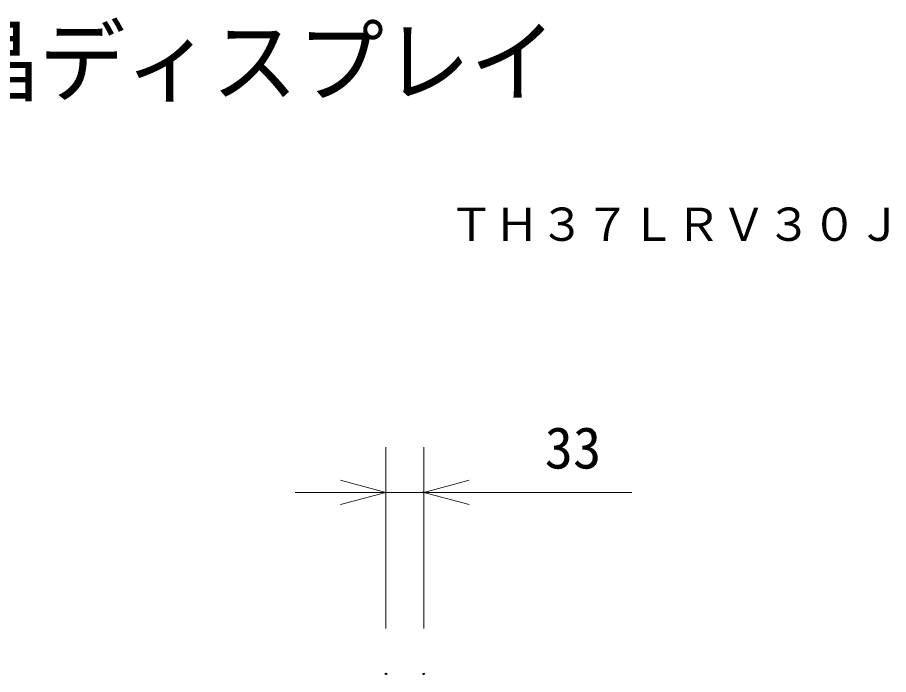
# Model space of a CAD drawing. Units: millimetres, scale not verified. Extents: x -62 to 63, y -57 to 57.
# Drawn here: x 20.58 to 58.98, y 27.77 to 56.74 of the extents above; entities that cross this region are included whole.
import ezdxf
from ezdxf.enums import TextEntityAlignment as Align

# ---------------------------------------------------------------- set-up
doc = ezdxf.new("R2010")
doc.units = ezdxf.units.MM
doc.header["$LTSCALE"] = 0.125
doc.header["$PDMODE"] = 32
doc.header["$PDSIZE"] = 0.0625
doc.layers.add('0-0_0', color=7, linetype='Continuous', lineweight=9)
doc.layers.add('0-5_SUNPO', color=7, linetype='Continuous', lineweight=9)
for name, color, linetype in [('0-1_DEFPOINTS', 7, 'Continuous'), ('0-3_MOJI1', 7, 'Continuous'), ('0-6_TOUROKU', 7, 'Continuous')]:
    doc.layers.add(name, color=color, linetype=linetype)
doc.styles.add('ＭＳ ゴシック', font='')
doc.styles.get('ＭＳ ゴシック').set_extended_font_data('MS Gothic')

# ---------------------------------------------------------------- blocks, each defined once
blk = doc.blocks.new('_OPEN30')
at = {"layer": '0-0_0'}
blk.add_line((0, 0), (-1, 0), dxfattribs=at)
blk.add_lwpolyline([(-1, 0.26795), (0, 0), (-1, -0.26795)], dxfattribs=at)
blk = doc.blocks.new('D8')
at = {"layer": '0-1_DEFPOINTS'}
for p in [(34.9114, 39.0461), (33.2464, 31.0461), (34.9114, 31.0461)]:
    blk.add_point(p, dxfattribs=at)
at = {"layer": '0-5_SUNPO'}
for p, q in [((33.2464, 33.0461), (33.2464, 41.0461)), ((34.9114, 33.0461), (34.9114, 41.0461)), ((31.2464, 39.0461), (29.2464, 39.0461)), ((33.2464, 39.0461), (34.9114, 39.0461)), ((36.9114, 39.0461), (44.0781, 39.0461))]:
    blk.add_line(p, q, dxfattribs=at)
at = {"layer": '0-5_SUNPO', "xscale": 2, "yscale": 2}
blk.add_blockref('_OPEN30', (33.2464, 39.0461), dxfattribs=at)
at = {"layer": '0-5_SUNPO', "xscale": 2, "yscale": 2, "rotation": 180}
blk.add_blockref('_OPEN30', (34.9114, 39.0461), dxfattribs=at)
at = {"layer": '0-5_SUNPO', "style": 'ＭＳ ゴシック'}
blk.add_text('33', height=1.833, dxfattribs=at).set_placement((40.2448, 39.5461), align=Align.BOTTOM_LEFT)

msp = doc.modelspace()

# ---------------------------------------------------------------- block references
at = {"layer": '0-5_SUNPO'}
msp.add_blockref('D8', (3.5809, -3.2409), dxfattribs=at)

# ---------------------------------------------------------------- texts
at = {"layer": '0-3_MOJI1', "style": 'ＭＳ ゴシック', "width": 0.95}
msp.add_text('デジタルサイネージ機能搭載液晶ディスプレイ', height=2.933, dxfattribs=at).set_placement((-35.4705, 52.4522), align=Align.BOTTOM_LEFT)
at = {"layer": '0-6_TOUROKU', "style": 'ＭＳ ゴシック'}
msp.add_text('ＴＨ３７ＬＲＶ３０Ｊ', height=1.466, dxfattribs=at).set_placement((39.5961, 46.4522), align=Align.BOTTOM_LEFT)

doc.saveas('drawing.dxf')
